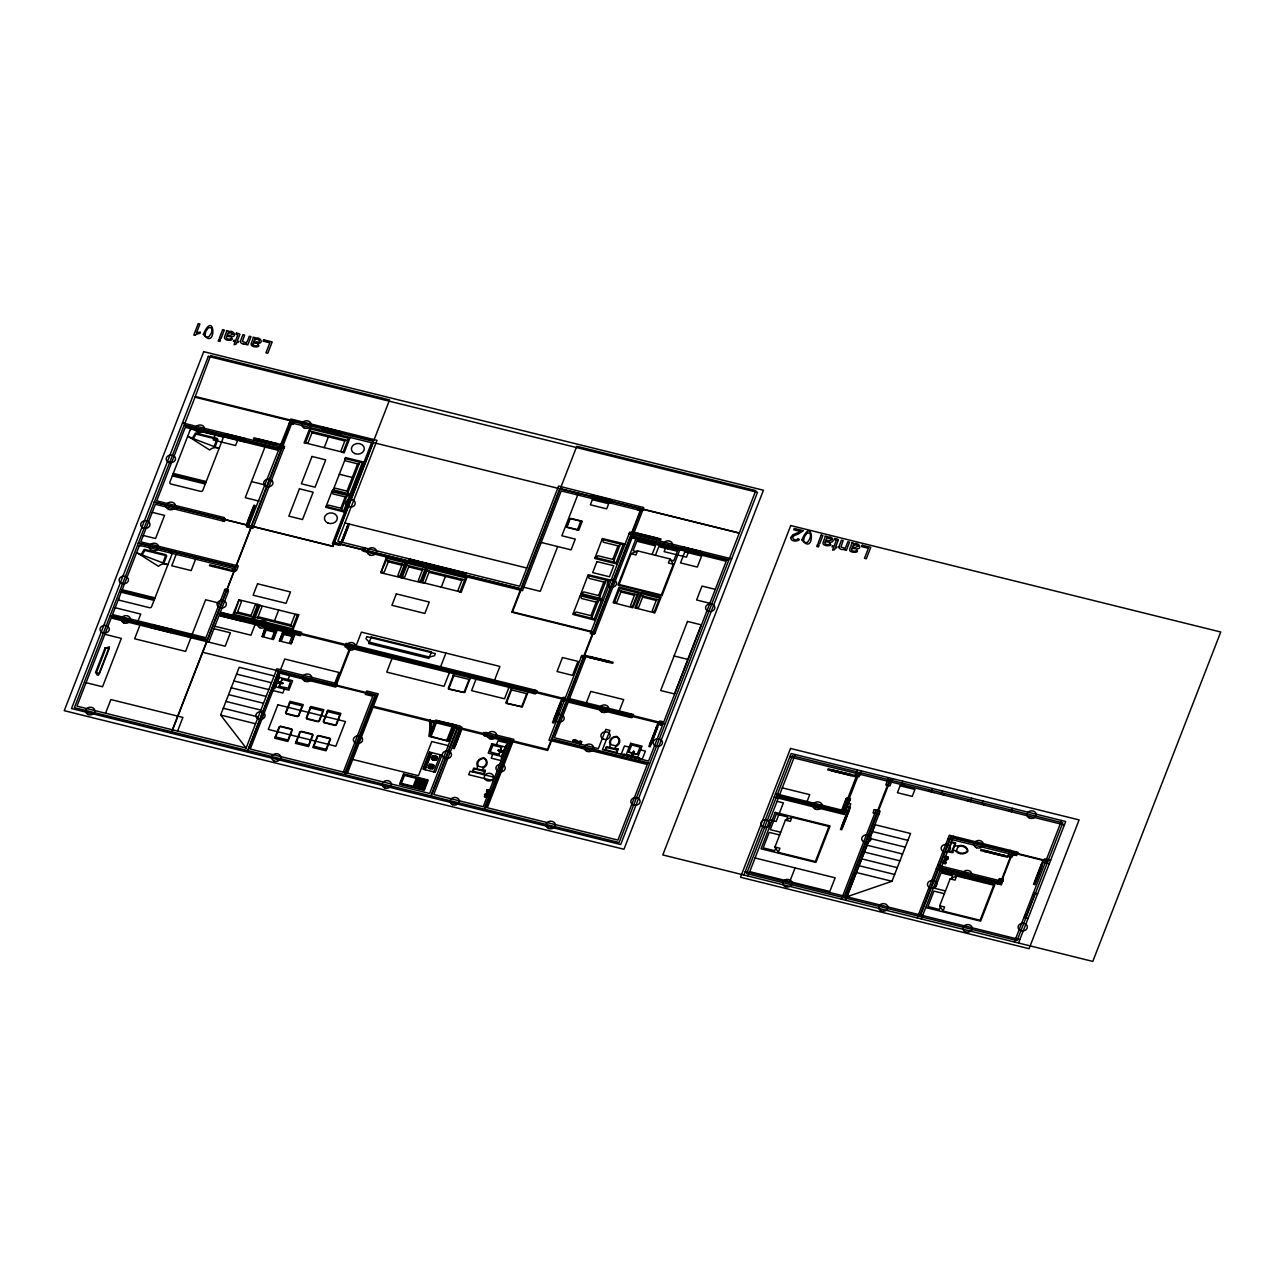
<?xml version="1.0" encoding="UTF-8"?>
<svg xmlns="http://www.w3.org/2000/svg" width="1285" height="1285" viewBox="0 0 1285 1285"><rect width="100%" height="100%" fill="white"/><g stroke="black" fill="none" stroke-linecap="round" stroke-linejoin="round"><path stroke-width="1.5" d="M633.087 754.552L633.505 752.705M632.124 754.263L633.039 754.873M435.776 758.15C432.724 761.732 432.595 754.327 435.776 757.748M430.989 767.788L432.467 766.406L430.7 765.555M433.061 731.245L433.88 721.511L431.84 721.126M433.447 730.169L434.234 721.319L431.872 720.885M344.99 459.693L345.665 460.881L358.981 464.174M237.661 335.192L235.573 340.686L233.886 340.268L233.452 341.36L235.155 341.778L234.031 344.669L236.038 344.235L236.825 342.195L238.062 342.501L238.48 341.408L237.243 341.103L239.09 336.365A8.818 7.26 -3.2 0 0 239.588 334.726L239.54 334.726M836.182 540.76L834.11 546.173L832.423 545.74L831.989 546.832L833.692 547.249L832.568 550.141L834.575 549.707L835.362 547.667L836.599 547.972L837.017 546.88L835.78 546.575L837.627 541.836A8.818 7.26 -3.2 0 0 838.125 540.198L838.077 540.198M488.975 791.817L486.822 791.03M236.408 333.072L236.183 334.357L237.388 334.662M834.945 538.543L834.72 539.845L835.925 540.134M232.633 615.242L239.09 599.581L234.143 614.439L252.101 618.888L257.691 604.496L258.751 604.512L252.792 620.237L292.819 630.148L298.859 614.632M272.998 639.368L276.355 630.63L265.577 627.947L262.188 636.637L273.384 639.544L277.271 630.148M294.924 634.517L291.181 643.913L294.008 634.999L283.23 632.332L279.359 641.022L282.829 631.513M406.686 561.995L400.438 577.656L399.571 577.19L405.161 562.798L387.203 558.349L380.745 572.837L386.512 556.999M632.188 607.387L637.794 592.899L619.836 588.45L614.198 602.938L632.846 607.773L639.304 592.112L619.145 587.116L613.138 602.569L614.118 603.002M653.953 612.64L659.542 598.071L641.584 593.622L635.995 608.014L634.935 608.014L640.894 592.289L661.052 597.268L654.82 612.929L635.93 608.094M430.652 765.442L429.704 766.743L431.15 767.675M633.248 754.488L633.714 751.388L631.754 754.472M473.153 771.112L474.454 768.815L484.541 771.482M484.525 771.739L483.786 773.65M605.829 749.573L606.584 747.629M617.218 750.199L615.868 752.464L605.829 749.798M948.378 850.863L951.559 842.735L954.851 843.426M954.851 843.667L951.767 851.602M483.77 773.715L473.217 771.45M606.584 747.597L617.218 749.942M951.719 851.714L948.378 851.088M141.125 554.574L144.209 549.37L165.91 554.702L166.681 555.923L163.854 563.248M142.073 554.943L144.884 550.43L164.608 555.281L165.379 556.501L162.906 562.894M192.332 438.249L195.416 433.045L217.133 438.394L217.872 439.647L215.061 446.939M193.28 438.619L196.091 434.105L215.816 438.956L216.571 440.209L214.113 446.57M138.057 620.896L140.724 614.069L115.184 607.741M105.563 713.223L110.863 699.554L182.888 717.399L177.587 731.069M139.936 625.104L134.636 638.774L185.602 651.399L190.903 637.729M215.254 434.748L213.23 439.984L235.589 445.526L237.629 440.289M176.174 554.365L171.756 565.753L191.176 570.572L195.593 559.184M151.389 627.931L152.706 624.526M225.453 437.269L226.77 433.848M152.899 627.931L169.363 632.011M228.023 434.539L244.487 438.619M153.429 627.321L154.232 625.265M227.236 437.334L228.023 435.294M169.347 631.272L170.15 629.216M243.154 441.285L243.941 439.229M170.6 632.702L171.933 629.281M244.664 442.024L245.997 438.619M222.819 520.971L224.136 517.55L156.706 500.861L185.265 427.327L278.668 450.441M224.891 519.493L225.244 518.578L223.879 518.24M225.164 519.558L224.457 521.373L155.373 504.282L140.772 541.868L238.287 566.01L236.665 570.187L232.553 569.159M257.482 439.888L257.916 438.795M212.78 566.524L213.133 565.609M192.204 634.292L205.616 599.758L219.35 603.163M264.935 447.051L245.258 497.697L258.992 501.102M276.596 444.626L277.014 443.518M251.169 512.265L246.656 523.878L249.129 524.489M251.266 512.04L253.916 505.198L255.024 505.471L252.358 512.313M228.714 570.46L229.067 569.544M253.097 507.993L247.86 521.18L248.824 521.421M247.138 524.987L246.431 526.818L252.888 528.424L284.611 446.297L253.53 438.908L253.964 437.816L280.981 444.498M248.583 521.357L253.82 508.169M247.411 525.067L252.229 512.265M248.069 527.219L290.876 419.006L377.019 440.337L337.843 541.21L519.702 586.233L558.606 486.051L643.769 507.591L595.083 632.943L511.735 612.19L520.762 588.964L334.357 542.8L332.943 546.446L251.683 526.336L218.048 612.897L566.99 699.281L592.995 632.316M202.837 652.073L217.695 613.812L350.307 646.628L335.433 684.905L202.741 652.298L171.869 731.808L247.636 750.568L278.524 671.059M227.959 591.004L228.489 589.638L225.1 589.044L205.937 637.697L112.534 614.567L139.455 545.274L232.842 568.404L232.007 571.279L209.487 565.705L209.84 564.79L235.557 571.407L236.087 570.042M208.716 642.131L219.012 615.611L300.305 635.738L301.622 632.332L220.345 612.206L228.521 591.148L224.409 590.12M220.972 616.093L222.289 612.688M222.466 616.093L238.946 620.173M223.012 615.483L223.799 613.427M237.066 613.09L241.451 601.798L239.604 600.4M304.063 443.036L310.103 427.52M305.268 443.341L310.841 428.981L348.46 438.297L342.886 452.657M238.93 619.418L239.733 617.378M312.432 431.632L308.127 442.683L306.681 443.277M240.183 620.864L241.516 617.442M321.7 430.395L323.017 426.973M250.655 616.463L255.056 605.155L257.562 604.85M323.483 430.459L324.27 428.403M260.036 605.01L254.446 619.37L292.064 628.686L297.654 614.326M255.089 624.542L250.96 635.192L214.884 626.261M257.642 617.892L261.931 606.841L261.224 605.717M324.222 447.614L328.414 436.852M509.743 738.393L483.192 806.723L433.768 794.499L460.319 726.154L456.207 725.125L429.656 793.471L250.254 749.059L279.712 673.195L335.754 687.073L337.072 683.652L276.918 668.762L246.126 748.031L220.635 715.038L239.187 667.284L274.139 675.942M339.401 434.394L340.188 432.354M265.16 627.144L262.14 636.685M340.911 435.149L342.244 431.728M266.445 629.409L263.81 636.187L262.301 636.38M274.508 620.816L278.7 610.054M345.279 439.775L340.975 450.858L341.778 451.967M274.605 631.433L271.97 638.211L273.079 639.047M344.091 452.962L350.13 437.43M344.621 512.105L325.764 507.318L332.173 490.822L351.126 495.384L332.413 490.741M326.759 506.692L328.494 505.134L342.115 508.507M332.542 491.786L332.879 493.858L346.5 497.231M333.249 489.858L345.392 458.649M284.097 633.778L281.463 640.572L279.953 640.749M290.49 626.036L294.779 614.985L296.241 614.391M346.998 491.095L357.599 463.837M340.846 508.185L345.231 496.909M292.257 635.802L289.623 642.58L290.731 643.416M347.609 493.424L359.752 462.198M341.408 510.322L347.207 495.416M280.596 669.662L284.724 659.028L338.951 672.457L334.823 683.09M279.07 683.058C275.986 683.138 289.221 684.471 279.07 681.853M279.455 682.078L281.27 683.202M279.231 686.479L282.009 679.315L290.571 681.564L288.177 688.198L279.054 686.335L282.138 679.347M339.834 541.708L338.517 545.129L332.397 543.603L371.574 442.747L293.671 423.456M345.569 530.833L340.268 545.258L338.614 544.84M348.299 523.782L345.697 530.866M284.403 689.017L282.845 693.017L272.966 690.559M288.081 679.556L289.591 675.637M342.244 539.748L347.496 526.577M342.966 539.925L348.09 526.721M349.408 524.039L342.147 542.72L339.674 542.109M279.231 726.603L274.717 738.216L287.888 741.477L292.402 729.864M275.745 736.98L279.728 726.716M285.495 712.966L290.008 701.353L303.18 704.614L298.666 716.227M285.977 713.095L289.96 702.831M287.936 739.999L291.92 729.735M298.168 716.114L302.152 705.851M365.101 547.956L363.767 551.377L522.481 590.666L561.24 490.902L638.324 509.984M299.903 731.711L295.389 743.34L308.561 746.601L313.074 734.972M296.401 742.087L300.385 731.84M306.151 718.09L310.665 706.461L323.836 709.722L319.322 721.351M306.649 718.203L310.633 707.955M308.593 745.107L312.576 734.859M318.841 721.222L322.824 710.974M317.379 735.919L312.865 747.533L326.037 750.793L330.55 739.18M323.177 721.752L327.691 710.139L340.878 713.4L336.365 725.013M313.877 746.296L317.861 736.032M323.675 721.881L327.659 711.617M388.648 560.774L384.263 572.082L381.741 572.403M356.106 645.809L361.406 632.14L499.897 666.433L494.58 680.102M326.069 749.3L330.052 739.052M335.867 724.901L339.85 714.637M402.253 564.147L397.852 575.455L399.699 576.837M406.959 562.075L401 577.8L402.044 577.8L407.634 563.408L425.592 567.858L420.002 582.25L421.111 582.523M407.682 562.252L409.015 558.83M410.252 559.505L427.552 563.794M409.337 562.653L410.654 559.232M409.096 565.834L404.695 577.142L402.189 577.463M343.32 772.092L372.779 696.245L365.406 694.414L366.723 690.993L378.224 693.836L347.432 773.12M422.685 569.207L418.3 580.515L420.147 581.896M426.218 566.46L427.005 564.404M421.095 582.587L427.118 567.054M428.644 564.067L445.943 568.355M392.037 658.45L386.737 672.119L444.048 686.318L449.364 672.649M427.857 566.862L428.66 564.822M422.299 582.876L427.873 568.532L465.491 577.832L459.918 592.192M429.447 571.183L425.142 582.266L423.745 582.828M444.61 571.022L445.397 568.966M447.035 568.629L464.335 572.901M446.12 571.761L447.051 569.367M441.253 587.165L445.429 576.387M463.002 575.568L463.789 573.512M462.311 579.31L458.038 590.329L458.809 591.502M464.511 576.322L465.845 572.901M461.122 592.481L467.146 576.965M440.61 666.738L445.927 653.069M400.551 783.175L403.651 775.208M401.643 782.71L404.213 776.092M448.256 688.294L453.894 673.774M448.883 688.455L453.862 675.637M431.085 736.321L437.045 721.014M413.465 785.633L416.035 779.031M414.557 785.906L417.127 779.288L426.331 781.569M423.6 768.735L429.8 752.785M426.443 762.31L427.568 759.403M427.214 762.503L428.339 759.596M424.982 769.072L431.166 753.122M425.174 769.747L431.808 752.657M424.162 789.022L427.262 781.055M464.11 692.213L469.089 679.412M433.688 771.851L440.321 754.761M464.736 692.374L470.374 677.854M446.875 740.224L452.818 724.917M449.075 740.754L455.018 725.447M449.397 740.835L455.34 725.527M475.996 679.251L471.579 690.639L504.523 698.783L508.94 687.395M455.838 741.541L453.187 748.384L454.28 748.657L461.54 729.976L459.066 729.366M454.376 745.686L459.628 732.498M455.099 745.862L460.223 732.643M557.69 546.543L540.294 591.325L523.814 587.245M577.72 494.982L561.866 535.765L575.278 539.09L571.086 549.868L541.21 542.463M566.621 526.705L569.721 518.722M567.022 526.802L570.122 518.835M472.27 771.803L473.699 768.109L485.425 771L483.979 774.71M505.921 702.574L511.559 688.053M506.531 702.718L511.51 689.916M483.465 770.518L485.409 770.245L484.027 770.663M577.383 529.982L580.916 520.875M591.373 498.355L592.706 494.934M492.749 754.231L491.223 758.15L501.102 760.591M496.428 744.77L497.97 740.786L507.848 743.228M593.943 495.625L610.423 499.704M593.156 498.419L593.959 496.379M499.56 750.601L502.098 752.014L502.435 750.809M498.821 754.488L501.6 747.308L492.942 745.3L490.195 751.886L499.094 754.423L501.552 747.308M485.601 793.921L484.557 794.644L485.601 793.921A6.056 4.995 -3.2 0 0 487.224 794.483M486.437 796.106L487.256 794.387M487.641 793.038L488.316 791.271M521.774 706.493L526.754 693.675M487.674 794.483L486.919 797.102L484.766 796.314M488.188 793.166L489.424 790.677M522.385 706.654L528.039 692.133M533.805 693.563L535.122 690.141L346.243 643.367L344.91 646.789L535.476 693.9L537.082 690.704L535.106 690.206M609.09 502.371L609.877 500.315M610.6 503.11L611.917 499.704M595.453 620.366L572.821 614.391L580.499 594.81L603.259 600.288M581.013 593.622L588.177 574.7L610.921 580.178M595.196 557.465L602.36 538.543L625.104 544.021M581.687 593.75L583.759 591.887L600.111 595.935M588.642 575.873L589.028 578.346L605.38 582.394M574.026 613.861L576.098 611.981L592.449 616.029M580.965 595.967L581.35 598.457L597.702 602.504M595.871 557.594L597.943 555.73L614.294 559.778M602.826 539.716L603.211 542.19L619.563 546.237M590.923 615.66L596.192 602.119M598.601 595.549L603.854 582.009M612.784 559.393L618.037 545.868M591.598 618.213L598.553 600.32M599.276 598.103L606.215 580.226M613.459 561.947L620.398 544.069M555.65 714.476L552.47 722.668L553.787 723.005L556.967 714.797M555.762 714.203L561.176 700.261L564.131 700.984M553.899 719.439L560.196 703.618M554.751 719.648L561.047 703.827M557.08 714.524L563.44 697.225L565.416 697.707M585.157 658.048L586.105 655.591L602.906 659.751M594.923 632.895L594.393 634.26L593.076 633.939M633.039 534.753L634.003 532.295L650.804 536.455M590.056 656.571L589.638 657.663L608.833 662.144M637.954 533.275L637.521 534.367L656.731 538.849M631.031 553.755L619.081 584.514L661.357 594.971L673.308 564.227L669.967 558.895L637.569 550.88L631.031 553.755L635.979 554.975L637.569 550.88M621.281 590.891L616.88 602.183L614.375 602.504M586.346 702.815L590.779 691.426L623.723 699.586L619.29 710.974M602.874 660.779L584.37 656.346M650.756 537.499L632.252 533.066M573.287 740.947L573.785 739.662L575.15 739.999L574.652 741.284M573.961 739.951L572.998 741.686L576.13 742.312M573.479 742.361L574.379 740.048M574.797 740.16L574.363 742.023M575.423 741.75A6.056 4.995 -3.2 0 0 575.792 740.321L576.853 740.594A6.056 4.995 -3.2 0 0 576.146 741.927L574.186 741.333M576.049 742.521L576.66 740.947L578.25 741.349L577.64 742.907M634.87 594.248L630.485 605.556L632.332 606.954M608.737 662.385L609.17 661.293L589.96 656.812M656.635 539.106L657.053 538.013M652.121 554.477L655.478 545.82L636.814 541.21L633.087 550.767L636.107 551.522M579.342 743.324L580.354 741.525M579.663 742.521L580.161 741.236L581.527 741.573L581.029 742.859M579.872 743.935L580.756 741.638M580.627 742.762L580.74 743.597L577.72 742.698M580.756 742.794L581.173 741.734M655.414 555.297L658.771 546.639L677.436 551.265L673.726 560.838L670.706 560.083M643.03 596.047L638.629 607.355L636.123 607.676M666.16 546.382L664.12 551.634L686.495 557.16L688.535 551.924M669.967 558.895L668.361 563.007L673.308 564.227M656.619 599.42L652.234 610.728L654.081 612.11M681.564 550.205L682.897 546.784M604.946 750.279L606.391 746.569L618.101 749.476L616.655 753.171M684.134 547.474L700.614 551.554M683.347 550.269L684.15 548.213M616.141 748.994L618.085 748.705L616.704 749.123M631.385 714.267L630.164 717.415L568.227 702.076L554.365 737.751L598.344 748.641L605.829 729.366L609.957 730.394L602.472 749.653L648.588 761.073L662.45 725.399L657.551 724.049L648.845 746.457L650.162 746.794L653.358 738.586M699.281 554.204L700.068 552.164M700.791 554.959L702.108 551.538M624.028 754.809L639.464 758.616M650.419 743.26L656.587 727.406M651.142 743.437L657.438 727.615M653.455 738.313L659.815 721.014L663.767 721.993L726.218 561.256L631.995 537.933M660.474 724.917L661.791 721.495M743.919 875.021L791.11 753.524L1065.699 821.5L1018.507 943.013M748.031 876.049L795.238 754.536M774.951 847.04L785.392 820.151L791.929 817.276L828.986 826.448L815.365 861.528L778.292 852.357L774.951 847.04L779.899 848.261L778.292 852.357M775.69 848.212L774.726 850.718L763.194 847.875L769.217 832.375L779.642 834.961M786.838 819.509L787.817 817.003L776.285 814.16L770.277 829.644L780.702 832.23M791.929 817.276L790.339 821.372L785.392 820.151M807.092 801.503L809.743 794.66L782.292 787.866M831.684 770.888L832.118 769.795M789.777 881.574L795.094 867.905M850.798 775.61L851.216 774.518M840.326 813.469L846.06 798.708M857.256 769.892L855.617 774.116L859.745 775.128M855.698 774.132L854.75 776.59L837.948 772.43M861.384 770.92L859.022 776.75L856.388 776.092M843.619 821.243L840.438 829.451L841.755 829.773L850.461 807.365L847.506 806.627M843.731 820.97L850.75 803.832L848.775 803.35M841.884 826.207L848.164 810.385M842.735 826.416L848.887 810.562M841.434 899.163L876.033 810.096M888.626 777.666L885.799 784.942L889.927 785.97L892.754 778.678M845.546 900.191L880.145 811.108L874.057 809.598L873.109 812.971L874.764 813.373M901.444 784.573L902.761 781.168M903.901 785.183L904.431 783.818M891.999 881.269L910.551 833.499L875.213 824.761L846.847 896.769L891.999 881.269L856.388 872.531M928.621 791.303L929.151 789.938M931.079 791.913L932.412 788.508M940.732 794.307L942.066 790.885M943.206 794.917L943.736 793.552M917.201 917.924L949.326 835.234L1018.154 852.357L1016.547 855.553L947.993 838.655M921.313 918.952L953.438 836.262M943.624 862.219L944.314 860.452M944.828 859.135L946.242 857.561M944.186 862.347L944.861 860.581M945.648 858.573L946.065 857.513M967.91 801.037L968.456 799.672M947.286 858.444L947.912 856.838L946.627 856.533L946.017 858.123L947.655 858.284L948.105 857.143L946.547 856.758M946.9 859.697L947.944 858.99L946.9 859.697A6.056 4.995 -3.2 0 0 945.278 859.151L945.519 858.541A6.056 4.995 -3.2 0 0 947.238 858.814M970.384 801.647L971.717 798.226M939.688 905.764L950.129 878.892L956.65 876.001L993.723 885.188L980.086 920.269L943.029 911.097L939.688 905.764L944.62 906.985L943.029 911.097M940.427 906.953L939.447 909.459L927.915 906.6L933.938 891.115L944.379 893.685M951.575 878.249L952.554 875.744L941.022 872.884L934.998 888.369L945.439 890.955M981.595 804.426L982.929 801.005M984.069 805.036L984.599 803.671M956.65 876.001L955.06 880.113L950.129 878.892M984.503 851.521L984.936 850.429M990.815 852.935L980.551 850.541L980.985 849.449L1011.841 857.384L1013.046 854.766M1008.773 811.156L1009.303 809.791M1011.247 811.767L1012.58 808.345M1003.617 856.244L1004.051 855.151M997.24 883.807L999.296 878.555L1003.344 879.261L1001.368 884.835L936.315 868.724M1010.251 850.317L1007.568 857.223L990.767 853.063M1014.877 855.216L1016.194 851.794M1035.1 881.124L1041.268 865.271M1035.822 881.301L1042.119 865.48M1038.039 876.45L1034.859 884.658L1033.542 884.337L1042.247 861.914L1049.299 863.729M1038.151 876.177L1044.512 858.878L1050.632 860.324M1014.379 941.985L1061.587 820.489M1025.559 917.859L1035.116 893.252M333.666 488.814L335.064 488.139L348.38 491.448M226.578 336.493L226.642 336.365A18.359 15.115 -3.2 0 1 229.822 336.67L230.529 336.718A8.513 7.003 -3.2 0 0 231.493 336.798C238.062 336.59 232.697 328.799 228.136 332.108A3.823 3.148 -3.2 0 0 228.2 331.016L226.433 330.582A3.871 3.18 -3.2 0 1 226.449 331.835A16.03 13.187 -3.2 0 1 226.16 332.735L224.73 336.461A7.678 6.329 -3.2 0 0 224.457 337.409C224.297 341.746 235.364 340.654 231.429 338.067M489.344 790.66L487.079 790.339M487.368 795.961L485.023 795.64M943.158 862.974L944.186 862.845M464.64 692.535L448.433 689.097M522.304 706.814L506.065 703.345M481.795 770.117L483.995 767.611A7.132 5.879 -3.2 0 0 484.622 758.198A2.345 1.927 -3.2 0 0 483.449 757.909A7.132 5.879 -3.2 0 0 477.297 765.956L477.329 769.008M614.471 748.577L616.672 746.071A7.132 5.879 -3.2 0 0 617.298 736.658A2.345 1.927 -3.2 0 0 616.125 736.369A7.132 5.879 -3.2 0 0 609.973 744.417L610.006 747.468M254.719 340.027C258.847 336.911 261.835 343.529 256.663 342.019M279.809 641.054L290.651 643.705M381.484 572.885L399.555 577.302M806.611 533.58L804.651 536.439A25.282 20.817 -3.2 0 0 803.928 538.415L803.719 541.049A2.506 2.072 -3.2 0 0 807.59 542.206L809.582 539.138A24.527 20.191 -3.2 0 0 810.305 537.178L810.514 534.544M631.963 754.199L633.457 752.625M281.56 682.737L283.053 683.443L281.303 683.524M499.271 751.05L497.777 750.295L499.544 750.328M431.439 759.29L432.483 758.825M436.322 757.138L437.366 756.672M428.114 767.836L429.158 767.37M432.997 765.683L434.041 765.217M633.907 752.56L633.73 751.131L632.895 752.4M501.921 751.837L501.584 751.693M954.562 845.948L958.273 845.851A7.132 5.879 -3.2 0 1 967.91 850.75A2.345 1.927 -3.2 0 1 967.525 851.73A7.132 5.879 -3.2 0 1 956.12 851.409L953.133 849.658M431.005 720.885L431.872 720.901L430.973 735.743L430.106 735.711M326.229 506.579L343.689 510.884L349.472 495.978L332.14 491.689M580.9 594.746L581.189 593.622L602.006 598.778L608.945 580.9L587.92 575.616M573.383 613.716L594.329 618.888L601.284 601.011L580.338 595.806M256.47 343.224L257.193 343.32A8.513 7.003 -3.2 0 0 258.14 343.4C264.694 343.207 259.313 335.449 254.783 338.71A3.823 3.148 -3.2 0 0 254.848 337.618L253.081 337.184A3.871 3.18 -3.2 0 1 253.097 338.437A16.03 13.187 -3.2 0 1 252.808 339.32L251.394 343.063A7.678 6.329 -3.2 0 0 251.105 344.011C250.704 348.123 262.044 347.416 258.076 344.669M279.198 682.913L281.158 683.251M499.656 750.552L501.616 750.89M501.76 750.745L498.05 750.44L501.359 751.709M861.769 858.878L897.283 867.648M859.087 865.705L894.633 874.475M194.87 335.305L193.794 335.032L198.227 323.595L199.914 324.013L196.444 332.927A11.003 9.043 -3.2 0 1 200.476 332.108L199.946 333.425A8.899 7.324 -3.2 0 0 194.806 335.24M851.618 542.655L853.385 543.089A3.823 3.148 -3.2 0 1 853.304 544.181C858.669 541.065 862.829 549.273 856.774 548.872A8.513 7.003 -3.2 0 1 855.73 548.791L855.007 548.695A18.359 15.115 -3.2 0 0 851.827 548.406M322.888 427.311L342.099 432.081M592.578 495.287L611.788 500.042M560.34 488.653L739.325 532.97M289.784 421.817L293.735 422.797L293.108 424.435L289.254 423.183M560.244 488.862L640.958 508.844L593.172 631.851L512.474 611.869L576.788 446.28L755.789 490.597L728.9 559.826L631.16 535.636L641.504 508.988L739.244 533.179M321.828 430.041L341.039 434.812M638.645 509.181L642.757 510.193M591.518 498.018L610.728 502.772M640.958 510.659L642.275 510.98L642.805 509.615L638.854 508.635L638.211 510.274L640.862 510.932M310.054 431.037L347.657 440.37M311.982 432.772L344.83 440.916M305.412 442.956L343.031 452.288M345.328 457.54L364.04 462.166M344.942 458.536L362.242 462.825L350.098 494.034L332.799 489.746M257.819 439.036L276.934 443.775M651.126 536.536L661.004 538.993L660.586 540.086L650.708 537.628M637.858 533.532L657.004 538.142M257.578 439.647L276.693 444.369M632.365 532.793L629.73 532.135L590.329 633.553L592.963 634.212M570.62 518.321L582.282 521.212L578.748 530.32L567.087 527.444M570.492 518.674L580.788 521.212M182.486 422.893L284.13 447.983M633.312 534.512L731.663 558.863M226.642 434.201L245.869 438.956M629.088 533.773L633.2 534.801M682.769 547.121L701.979 551.891M225.582 436.932L244.792 441.687M681.709 549.868L700.919 554.622M567.215 527.091L577.511 529.645M339.32 474.245L352.299 477.474M617.314 564.099L594.73 558.445L595.373 557.465L616.19 562.621L623.129 544.744L602.199 539.539M715.295 589.349L702.012 586.072L696.598 599.999L709.882 603.291M251.523 481.586L265.256 484.991M173.282 473.394L206.226 481.554M172.961 474.213L205.905 482.373M172.64 475.032L205.584 483.192M172.319 475.852L205.263 484.011M640.846 595.517L658.803 599.966M619.097 590.345L637.055 594.794M344.926 522.979L526.77 568.018M642.612 597.107L656.217 600.464M620.88 591.935L634.469 595.308M347.239 526.513L348.347 526.786M252.856 507.928L253.948 508.201M342.115 539.716L343.207 539.989M364.94 548.374L363.559 548.02L362.225 550.687L363.88 551.104M408.887 559.168L465.7 573.238M407.811 561.898L464.64 575.969M386.464 560.244L404.422 564.693M406.911 565.304L424.869 569.753M427.07 570.588L464.688 579.888M388.247 561.834L401.836 565.191M408.678 566.894L422.283 570.251M428.997 572.323L461.861 580.451M152.256 512.329L164.56 515.381L155.565 538.511L143.261 535.476M422.444 582.507L460.062 591.807M401.98 577.913L419.986 582.362M674.079 655.976L687.812 659.382M603.243 659.831L613.122 662.273L612.688 663.365L602.81 660.924M584.466 656.073L581.832 655.43L548.92 740.144L647.254 764.495L617.908 840.085L487.304 807.751L513.855 739.405L485.569 732.402L484.252 735.823L508.41 741.798M213.053 565.818L228.987 569.753M581.205 657.069L585.317 658.081L569.56 698.654L633.473 714.492L631.867 717.689L630.212 717.271M239.765 599.966L257.771 604.4M259.891 605.38L297.51 614.712M258.076 616.752L290.94 624.895M237.468 612.046L251.073 615.419M234.882 612.559L252.84 617.009M255.249 617.298L292.868 626.63M222.16 613.025L241.371 617.78M122.075 589.719L155.019 597.878M121.754 590.538L154.698 598.698M221.1 615.756L240.311 620.51M121.432 591.357L154.377 599.517M789.793 756.929L1064.382 824.922M121.111 592.176L154.055 600.336M265.144 629.088L275.906 631.754M282.796 633.457L293.574 636.123M453.236 675.476L469.716 679.556M510.9 689.756L527.364 693.836M838.045 771.257L828.166 768.815L827.733 769.908L837.611 772.349M838.366 771.337L856.485 775.819M832.021 770.036L851.168 774.662M266.204 630.035L274.364 632.059M283.856 634.421L292.016 636.428M656.282 727.326L657.599 727.647M831.748 770.743L850.895 775.369M559.891 703.538L561.208 703.859M213.936 628.718L230.4 632.798L225.196 646.21L111.201 617.989L76.955 706.156L246.126 748.031M449.156 688.889L463.564 692.454M506.82 703.168L521.228 706.734M650.13 743.18L651.447 743.501M553.739 719.391L555.056 719.712M152.578 624.863L171.804 629.618M847.891 797.969L850.525 798.627L844.454 814.497L774.18 797.102M847.779 798.242L846.462 797.921L845.932 799.286L849.979 800.282M151.518 627.594L170.728 632.348M629.184 747.083L624.462 745.926L621.281 754.118L642.211 759.307L645.391 751.099L640.572 749.91M844.743 802.129L848.855 803.157M628.75 752.094L637.392 754.247M874.924 812.955L879.036 813.983M575.792 740.321L576.853 740.594M577.897 742.248L580.017 742.778M847.875 810.305L849.192 810.642M775.514 793.68L845.771 811.076M1008.532 854.766L1012.644 855.778M279.247 675.332L274.251 688.632M278.829 675.476L279.648 675.685L274.669 688.487L273.85 688.278M951.269 841.836L955.735 842.944L951.96 852.662L947.495 851.553M984.84 850.67L1003.954 855.392M984.567 851.377L1003.713 856.003M1040.962 865.19L1042.28 865.528M104.856 634.324L121.336 638.404L102.543 686.768L86.079 682.688M777.072 801.31L783.384 802.868L776.172 821.436L769.86 819.878M435.583 720.644L455.886 725.061L435.792 720.098L429.415 736.498L449.525 741.461L429.64 735.952M460.126 726.635L461.781 727.037L455.982 741.59M485.393 732.884L483.738 732.482L483.032 734.297L484.333 735.614M452.288 726.282L453.284 726.539L448.401 739.1L447.405 738.859M952.587 851.039L952.892 852.646L952.41 851.505M236.536 674.111L271.488 682.769M872.531 831.588L907.885 840.342M841.707 826.159L843.024 826.496M459.371 732.434L460.48 732.707M506.563 745.155L501.568 758.471M506.965 745.509L506.145 745.3L501.166 758.118L501.985 758.327M945.567 856.517L947.736 857.304M233.87 680.954L268.822 689.595M869.849 838.414L905.234 847.168M944.828 856.95L947.607 857.641M946.194 857.673L947.463 857.978M1034.811 881.044L1036.128 881.382M944.571 859.071L946.467 859.536L945.953 860.854L944.073 860.388M943.511 861.801L945.68 862.588M944.491 862.042L946.049 862.428L945.599 863.568L944.041 863.183M942.772 862.251L945.551 862.942M944.138 862.958L945.407 863.279M327.161 711.504L340.348 714.765M231.22 687.78L266.172 696.438M867.15 845.225L902.584 854.011M289.462 702.718L302.65 705.979M310.135 707.826L323.306 711.087M998.75 879.92L1002.878 880.932M454.248 745.653L455.34 745.926M937.648 865.303L1002.685 881.414M448.24 745.637L431.76 741.557L418.492 775.722L352.749 759.451M1033.477 892.85L1037.589 893.862M228.569 694.623L263.521 703.264M864.468 852.051L899.918 860.838M939.897 871.118L994.815 884.706L980.648 921.152L925.746 907.563M1032.674 894.906L1034.329 895.308M323.9 722.234L335.433 725.077M286.202 713.448L297.735 716.291M306.874 718.556L318.407 721.415M323.74 722.636L335.273 725.495M286.041 713.85L297.574 716.709M306.713 718.974L318.246 721.833M225.919 701.433L260.855 710.107M430.17 752.625L430.989 752.833M223.269 708.244L258.205 716.934M494.596 777.345L470.037 771.257L468.704 774.678L493.279 780.75M280.323 726.121L291.856 728.98M300.979 731.229L312.512 734.088M318.455 735.438L329.988 738.297M280.162 726.523L291.695 729.382M300.818 731.647L312.351 734.506M318.294 735.839L329.827 738.698M1024.723 915.402L1026.362 915.803M423.793 769.024L424.612 769.233M1023.92 917.458L1028.032 918.47M313.395 746.167L326.567 749.428M275.247 736.851L288.434 740.112M295.919 741.975L309.091 745.236M488.445 790.436L486.903 790.05L486.453 791.191L488.011 791.576M486.951 790.693L489.73 791.367M755.05 857.994L835.138 877.816L829.821 891.485L749.733 871.648M488.428 793.23L486.549 792.765L486.035 794.082L487.914 794.548M404.743 774.726L426.7 780.172M405.289 775.61L426.604 780.894L423.504 788.861L402.205 783.593M486.389 795.72L484.847 795.335L484.397 796.475L485.955 796.861M484.895 795.977L487.674 796.668M417.047 779.529L426.251 781.81M416.774 780.204L425.977 782.485M416.693 780.429L425.897 782.71M416.42 781.119L425.624 783.4M416.324 781.344L425.544 783.625M416.067 782.035L425.271 784.316M415.971 782.26L425.19 784.541M415.697 782.983L424.901 785.264M415.601 783.207L424.805 785.488M415.344 783.898L424.548 786.179M415.248 784.123L424.452 786.404M414.959 784.878L424.162 787.159M414.878 785.103L424.082 787.384M401.113 784.075L423.07 789.504M745.236 871.615L1019.824 939.592M220.635 715.038L255.554 723.776M856.613 550.141C860.725 553.192 848.389 553.096 849.658 549.482A7.678 6.329 -3.2 0 1 849.947 548.534L851.345 544.808A16.03 13.187 -3.2 0 0 851.634 543.908A3.871 3.18 -3.2 0 0 851.618 542.655M829.965 543.555C834.158 546.382 822.063 546.767 823.01 542.896A7.678 6.329 -3.2 0 1 823.283 541.949L824.697 538.206A16.03 13.187 -3.2 0 0 824.986 537.307A3.871 3.18 -3.2 0 0 824.97 536.054L826.721 536.487A3.823 3.148 -3.2 0 1 826.657 537.596C831.459 534.528 836.631 542.174 830.126 542.27A8.513 7.003 -3.2 0 1 829.082 542.19L828.488 542.125A18.359 15.115 -3.2 0 0 825.179 541.804M187.626 436.466L219.076 448.465A7.035 5.799 -3.2 0 0 209.68 450.023L189.441 437.157M136.419 552.775L167.869 564.79A7.035 5.799 -3.2 0 0 158.473 566.332L138.234 553.466M278.443 682.849L279.391 682.014M278.219 682.865L278.893 681.805L278.042 682.817M432.884 755.564L433.414 756.415M435.39 759.547L435.92 760.399M429.559 764.109L430.106 764.961M432.065 768.093L432.595 768.944M211.977 329.072L211.768 331.691A24.527 20.191 -3.2 0 1 211.045 333.666L208.957 336.622A2.506 2.072 -3.2 0 1 205.166 335.562L205.391 332.943A25.282 20.817 -3.2 0 1 206.114 330.968L208.074 328.109A2.602 2.136 -3.2 0 1 212.121 329.024M231.621 338.196A3.212 2.65 -3.2 0 1 226.465 338.067A2.184 1.799 -3.2 0 1 226.545 336.75M236.44 333.281A3.887 3.196 -3.2 0 1 239.877 334.357M240.488 341.2A7.887 6.489 -3.2 0 1 240.809 340.188L242.929 334.662L244.616 335.08L242.383 341.537L245.949 342.709A1.799 1.478 -3.2 0 0 246.431 342.452L247.154 341.617A7.26 5.975 -3.2 0 0 247.571 340.75L249.322 336.252L251.009 336.67L247.796 344.91L246.286 344.541L246.527 343.497A3.791 3.116 -3.2 0 1 243.556 344.043M243.556 344.011A3.614 2.972 -3.2 0 1 240.247 341.216M256.663 342.051A14.424 11.87 -3.2 0 0 253.707 341.842L253.916 341.36A4.546 3.743 -3.2 0 1 254.687 340.011M258.269 344.798A3.212 2.65 -3.2 0 1 253.113 344.669M253.065 344.669A2.184 1.799 -3.2 0 1 253.193 343.352M253.29 342.934A18.359 15.115 -3.2 0 1 256.47 343.272M806.514 533.484A2.602 2.136 -3.2 0 1 810.658 534.512M830.158 543.667A3.212 2.65 -3.2 0 1 825.002 543.539A2.184 1.799 -3.2 0 1 825.082 542.222M834.977 538.752A3.887 3.196 -3.2 0 1 838.414 539.828M839.025 546.671A7.887 6.489 -3.2 0 1 839.346 545.659L841.466 540.134L843.153 540.551L840.92 547.008L844.486 548.181A1.799 1.478 -3.2 0 0 844.968 547.924L845.691 547.089A7.26 5.975 -3.2 0 0 846.108 546.221L847.859 541.724L849.546 542.141L846.333 550.382L844.823 550.012L845.064 548.968A3.791 3.116 -3.2 0 1 842.093 549.53A3.614 2.972 -3.2 0 1 838.784 546.687M856.806 550.269A3.212 2.65 -3.2 0 1 851.65 550.141M851.602 550.141A2.184 1.799 -3.2 0 1 851.73 548.823M430.041 722.78A2.891 2.377 -3.2 0 1 430.218 720.05L430.202 720.307A2.715 2.233 -3.2 0 0 430.057 722.523M485.264 794.805A6.056 4.995 -3.2 0 1 486.983 795.094M118.638 598.553A1.735 1.43 -3.2 0 0 119.746 600.336L149.397 607.676A1.735 1.43 -3.2 0 0 151.582 606.713L171.756 554.767A1.735 1.43 -3.2 0 0 170.632 553M138.812 546.623A1.735 1.43 -3.2 0 1 140.997 545.659M203.351 334.373C216.828 351.737 215.157 307.757 203.351 334.245M801.888 539.845C815.493 557.24 813.55 513.052 801.888 539.845M233.003 334.196L230.143 335.449A14.424 11.87 -3.2 0 0 227.06 335.24L227.252 334.759A4.546 3.743 -3.2 0 1 228.039 333.409L231.075 332.735L233.003 334.196M831.54 539.684L828.696 540.921A14.424 11.87 -3.2 0 0 825.596 540.712L825.789 540.23A4.546 3.743 -3.2 0 1 826.576 538.881L829.612 538.206L831.54 539.684M858.203 546.27L855.2 547.49A14.424 11.87 -3.2 0 0 852.244 547.314L852.453 546.832A4.546 3.743 -3.2 0 1 853.224 545.483L856.26 544.808L858.203 546.35M790.869 537.548C790.355 543.651 803.27 540.118 797.921 538.672C795.431 542.415 789.793 537.098 794.708 535.427A26.68 21.957 -3.2 0 1 798.194 534.062L803.334 530.689L794.259 528.456L793.728 529.789L800.459 531.46A6.987 5.75 -3.2 0 1 798.836 532.295L792.733 534.833L790.869 537.548M430.346 719.68L429.351 736.225L430.346 719.68M628.767 752.094L637.135 754.423L640.058 747.163L631.706 744.979L628.767 752.062M631.674 754.761L633.071 755.146L631.722 754.729M486.389 793.568L487.529 793.632L486.389 793.536M576.644 741.67L577.8 741.734L576.66 741.59M944.973 859.986L946.113 860.051L944.973 859.954M210.595 355.608L195.288 396.503L373.726 440.675L389.58 399.924L210.595 355.608M203.721 351.656L64.25 710.685L623.964 849.273L763.435 490.227L203.721 351.656M208.315 356.379L71.51 708.549L620.687 844.518L757.491 492.348L208.315 356.379M109.884 616.334L74.401 707.682L171.596 731.743L207.078 640.396L109.884 616.334M138.298 543.202L110.237 615.419L207.431 639.48L235.476 567.263L138.298 543.202M154.216 502.194L138.378 542.977L235.573 567.038L251.41 526.256L154.216 502.194M184.044 425.431L154.312 501.969L251.218 525.967L280.949 449.429L184.044 425.431M195.015 397.193L184.221 424.982L280.58 448.834L291.374 421.046L195.015 397.193M218.868 339.417L218.241 341.039L219.928 341.441L220.538 339.834L218.868 339.417M222.658 329.651L219.462 337.891L221.132 338.308L224.345 330.068L222.658 329.651M105.177 647.704L95.475 672.665L99.427 673.645L109.129 648.684L105.177 647.704M190.019 430.298L169.845 482.244A1.735 1.43 -3.2 0 0 170.953 484.011L200.605 491.352A1.735 1.43 -3.2 0 0 202.789 490.388L222.964 438.458A1.735 1.43 -3.2 0 0 221.855 436.675L192.204 429.335A1.735 1.43 -3.2 0 0 190.019 430.298M106.013 647.913L96.311 672.874L97.05 674.962L98.335 675.267L109.386 646.853L106.013 647.913M263.618 339.786L263.088 341.135L269.85 342.806L265.947 352.845L267.762 353.295L272.195 341.906L263.618 339.786M292.466 421.319L251.764 526.111L332.751 546.157L373.453 441.365L292.466 421.319M257.53 583.792L253.113 595.196L286.057 603.34L290.474 591.951L257.53 583.792M299.437 488.798L288.82 516.136L302.537 519.525L313.154 492.187L299.437 488.798M311.998 456.464L301.365 483.802L315.098 487.192L325.715 459.853L311.998 456.464M278.62 671.589L247.909 750.633L344.268 774.486L374.979 695.442L278.62 671.589M279.295 677.388L275.616 686.849L288.932 690.141L292.611 680.681L279.295 677.388M373.293 442.57L334.453 542.575L520.859 588.739L559.698 488.734L373.293 442.57M277.865 704.806L268.308 729.414L335.835 746.216L345.424 721.544L277.865 704.806M351.126 646.837L336.252 685.114L376.344 695.04L372.088 705.963L547.522 749.396L566.637 700.197L351.126 646.837M366.819 636.637L366 638.757L369.261 642.147L429.415 657.053L434.523 655.719L435.342 653.599L366.819 636.637M371.269 636.975L368.715 643.528L428.885 658.434L431.439 651.864L371.269 636.975M396.326 593.895L391.909 605.283L424.853 613.443L429.27 602.055L396.326 593.895M371.734 706.878L345.376 774.759L430.748 795.897L457.123 728.017L371.734 706.878M403.538 773.939L399.555 784.187L424.275 790.307L428.242 780.059L403.538 773.939M429.608 752.111L422.974 769.201L435.326 772.253L441.96 755.178L429.608 752.111M457.669 728.161L431.294 796.041L484.011 809.084L510.386 741.204L457.669 728.161M491.882 743.662L488.22 753.106L501.536 756.399L505.198 746.954L491.882 743.662M592.353 499.688L590.377 504.796L606.681 508.844L608.672 503.72L592.353 499.688M485.2 795.174L484.59 796.78L485.858 797.086L486.485 795.495L485.2 795.174M487.256 789.889L486.646 791.48L487.914 791.801L488.541 790.211L487.256 789.889M511.478 741.477L485.104 809.357L619.081 842.526L649.616 763.933L551.875 739.742L547.715 750.456L511.478 741.477M596.963 561.577L592.674 572.612L609.476 576.772L613.764 565.737L596.963 561.577M562.477 657.534L557.048 671.509L572.516 675.348L577.945 661.373L562.477 657.534M567.183 700.341L552.132 739.052L649.873 763.258L664.923 724.531L567.183 700.341M630.887 536.327L567.536 699.425L665.277 723.616L728.627 560.517L630.887 536.327M635.689 539.427L617.989 584.996L661.92 595.871L679.62 550.301L635.689 539.427M573.415 739.823L573.014 740.883L574.925 741.349L575.343 740.288L573.415 739.823M579.792 741.397L579.39 742.457L581.302 742.923L581.72 741.863L579.792 741.397M684.809 551.875L680.52 562.91L697.321 567.054L701.594 556.036L684.809 551.875M623.9 754.327L639.898 758.279L623.9 754.327M630.646 743.324L626.357 754.375L637.745 757.202L642.034 746.151L630.646 743.324M687.507 621.442L660.667 690.527L674.4 693.916L701.225 624.847L687.507 621.442M790.741 525.549L662.787 854.943L1092.796 961.405L1220.75 632.011L790.741 525.549M817.405 544.904L816.778 546.51L818.465 546.928L819.075 545.322L817.405 544.904M821.195 535.122L817.999 543.362L819.669 543.78L822.882 535.54L821.195 535.122M862.155 545.258L861.625 546.607L868.387 548.277L864.484 558.316L866.299 558.766L870.732 547.378L862.155 545.258M790.516 748.464L740.497 877.253L1029.06 948.699L1079.095 819.91L790.516 748.464M776.638 796.395L746.633 873.623L843.827 897.701L889.573 779.899L859.376 772.43L843.619 812.971L776.638 796.395M792.395 755.837L776.991 795.479L842.607 811.718L857.994 772.092L792.395 755.837M775.176 812.377L761.009 848.823L815.927 862.428L830.078 825.982L775.176 812.377M890.393 780.107L844.647 897.878L919.594 916.43L950.482 836.937L1047.934 861.062L1062.807 822.802L890.393 780.107M900.11 785.81L897.412 792.716L912.238 796.395L914.936 789.472L900.11 785.81M939.078 867.825L920.14 916.574L1017.061 940.572L1047.757 861.512L1012.676 852.838L1000.903 883.132L939.078 867.825M950.852 837.531L939.255 867.375L1000.485 882.522L1012.066 852.678L950.852 837.531M944.571 861.817L943.961 863.424L945.23 863.729L945.856 862.139L944.571 861.817M957.919 846.783L956.474 850.477A6.65 5.461 -3.2 0 0 966.673 851.81A2.345 1.927 -3.2 0 0 967.268 850.301A6.65 5.461 -3.2 0 0 957.919 846.783M615.547 745.798L611.082 744.69A6.65 5.461 -3.2 0 1 615.547 736.899A2.345 1.927 -3.2 0 1 617.394 737.365A6.65 5.461 -3.2 0 1 615.547 745.798M482.871 767.338L478.405 766.229A6.65 5.461 -3.2 0 1 482.871 758.439A2.345 1.927 -3.2 0 1 484.718 758.889A6.65 5.461 -3.2 0 1 482.871 767.338M1029.446 818.111A4.674 3.839 -3.2 0 0 1036.256 814.401A4.674 3.839 -3.2 0 0 1029.076 811.461A4.674 3.839 -3.2 0 0 1029.446 818.111M785.296 886.65A4.674 3.839 -3.2 0 0 792.106 882.94A4.674 3.839 -3.2 0 0 784.926 880A4.674 3.839 -3.2 0 0 785.296 886.65M815.413 809.148A4.674 3.839 -3.2 0 0 822.223 805.422A4.674 3.839 -3.2 0 0 815.043 802.499A4.674 3.839 -3.2 0 0 815.413 809.148M763.29 827.138A4.674 3.839 -3.2 0 0 770.101 823.428A4.674 3.839 -3.2 0 0 762.921 820.489A4.674 3.839 -3.2 0 0 763.29 827.138M864.227 842.173A4.674 3.839 -3.2 0 0 871.037 838.462A4.674 3.839 -3.2 0 0 863.857 835.523A4.674 3.839 -3.2 0 0 864.227 842.173M943.672 851.682A4.674 3.839 -3.2 0 0 950.482 847.971A4.674 3.839 -3.2 0 0 943.302 845.032A4.674 3.839 -3.2 0 0 943.672 851.682M976.488 847.747A4.674 3.839 -3.2 0 0 983.298 844.036A4.674 3.839 -3.2 0 0 976.118 841.097A4.674 3.839 -3.2 0 0 976.488 847.747M964.955 877.655A4.674 3.839 -3.2 0 0 971.765 873.945A4.674 3.839 -3.2 0 0 964.585 871.005A4.674 3.839 -3.2 0 0 964.955 877.655M1020.579 930.565A4.674 3.839 -3.2 0 0 1027.39 926.854A4.674 3.839 -3.2 0 0 1020.21 923.915A4.674 3.839 -3.2 0 0 1020.579 930.565M929.971 887.774A4.674 3.839 -3.2 0 0 936.781 884.064A4.674 3.839 -3.2 0 0 929.601 881.124A4.674 3.839 -3.2 0 0 929.971 887.774M965.453 931.85A4.674 3.839 -3.2 0 0 972.263 928.139A4.674 3.839 -3.2 0 0 965.083 925.2A4.674 3.839 -3.2 0 0 965.453 931.85M665.759 548.117A4.674 3.839 -3.2 0 0 672.569 544.406A4.674 3.839 -3.2 0 0 665.389 541.467A4.674 3.839 -3.2 0 0 665.759 548.117M708.067 611.178A4.674 3.839 -3.2 0 0 714.878 607.468A4.674 3.839 -3.2 0 0 707.698 604.528A4.674 3.839 -3.2 0 0 708.067 611.178M609.781 586.843A4.674 3.839 -3.2 0 0 616.591 583.133A4.674 3.839 -3.2 0 0 609.411 580.194A4.674 3.839 -3.2 0 0 609.781 586.843M655.671 746.055A4.674 3.839 -3.2 0 0 662.482 742.345A4.674 3.839 -3.2 0 0 655.302 739.405A4.674 3.839 -3.2 0 0 655.671 746.055M603.372 739.068A4.674 3.839 -3.2 0 0 610.182 735.357A4.674 3.839 -3.2 0 0 603.002 732.418A4.674 3.839 -3.2 0 0 603.372 739.068M557.385 721.72A4.674 3.839 -3.2 0 0 564.211 718.01A4.674 3.839 -3.2 0 0 557.031 715.07A4.674 3.839 -3.2 0 0 557.385 721.72M602.023 712.195A4.674 3.839 -3.2 0 0 608.833 708.485A4.674 3.839 -3.2 0 0 601.653 705.545A4.674 3.839 -3.2 0 0 602.023 712.195M586.811 751.339A4.674 3.839 -3.2 0 0 593.622 747.629A4.674 3.839 -3.2 0 0 586.442 744.69A4.674 3.839 -3.2 0 0 586.811 751.339M633.296 804.924A4.674 3.839 -3.2 0 0 640.123 801.214A4.674 3.839 -3.2 0 0 632.943 798.274A4.674 3.839 -3.2 0 0 633.296 804.924M548.518 828.456A4.674 3.839 -3.2 0 0 555.345 824.745A4.674 3.839 -3.2 0 0 548.165 821.806A4.674 3.839 -3.2 0 0 548.518 828.456M498.435 771.53A4.674 3.839 -3.2 0 0 505.246 767.82A4.674 3.839 -3.2 0 0 498.066 764.88A4.674 3.839 -3.2 0 0 498.435 771.53M489.89 738.795A4.674 3.839 -3.2 0 0 496.701 735.084A4.674 3.839 -3.2 0 0 489.521 732.145A4.674 3.839 -3.2 0 0 489.89 738.795M486.838 780.573A4.674 3.839 -3.2 0 0 493.649 776.863A4.674 3.839 -3.2 0 0 486.469 773.923A4.674 3.839 -3.2 0 0 486.838 780.573M452.561 804.699A4.674 3.839 -3.2 0 0 459.371 800.989A4.674 3.839 -3.2 0 0 452.208 798.049A4.674 3.839 -3.2 0 0 452.561 804.699M384.649 787.882A4.674 3.839 -3.2 0 0 391.459 784.171A4.674 3.839 -3.2 0 0 384.279 781.232A4.674 3.839 -3.2 0 0 384.649 787.882M444.738 758.246A4.674 3.839 -3.2 0 0 451.549 754.536A4.674 3.839 -3.2 0 0 444.369 751.596A4.674 3.839 -3.2 0 0 444.738 758.246M355.817 743.148A4.674 3.839 -3.2 0 0 362.643 739.437A4.674 3.839 -3.2 0 0 355.463 736.498A4.674 3.839 -3.2 0 0 355.817 743.148M258.317 719.006A4.674 3.839 -3.2 0 0 265.128 715.295A4.674 3.839 -3.2 0 0 257.948 712.356A4.674 3.839 -3.2 0 0 258.317 719.006M274.09 760.961A4.674 3.839 -3.2 0 0 280.901 757.25A4.674 3.839 -3.2 0 0 273.721 754.311A4.674 3.839 -3.2 0 0 274.09 760.961M305.043 681.275A4.674 3.839 -3.2 0 0 311.853 677.564A4.674 3.839 -3.2 0 0 304.673 674.625A4.674 3.839 -3.2 0 0 305.043 681.275M259.907 627.771A4.674 3.839 -3.2 0 0 266.718 624.06A4.674 3.839 -3.2 0 0 259.538 621.121A4.674 3.839 -3.2 0 0 259.907 627.771M348.958 649.792A4.674 3.839 -3.2 0 0 355.768 646.082A4.674 3.839 -3.2 0 0 348.588 643.142A4.674 3.839 -3.2 0 0 348.958 649.792M369.678 554.975A4.674 3.839 -3.2 0 0 376.505 551.265A4.674 3.839 -3.2 0 0 369.325 548.326A4.674 3.839 -3.2 0 0 369.678 554.975M219.558 607.676A4.674 3.839 -3.2 0 0 226.369 603.966A4.674 3.839 -3.2 0 0 219.189 601.027A4.674 3.839 -3.2 0 0 219.558 607.676M88.103 714.508A4.674 3.839 -3.2 0 0 94.913 710.798A4.674 3.839 -3.2 0 0 87.733 707.858A4.674 3.839 -3.2 0 0 88.103 714.508M123.697 622.888A4.674 3.839 -3.2 0 0 130.508 619.161A4.674 3.839 -3.2 0 0 123.328 616.238A4.674 3.839 -3.2 0 0 123.697 622.888M151.823 550.478A4.674 3.839 -3.2 0 0 158.633 546.767A4.674 3.839 -3.2 0 0 151.453 543.828A4.674 3.839 -3.2 0 0 151.823 550.478M168.624 509.406A4.674 3.839 -3.2 0 0 175.451 505.68A4.674 3.839 -3.2 0 0 168.271 502.74A4.674 3.839 -3.2 0 0 168.624 509.406M197.745 432.258A4.674 3.839 -3.2 0 0 204.556 428.548A4.674 3.839 -3.2 0 0 197.376 425.608A4.674 3.839 -3.2 0 0 197.745 432.258M102.511 632.702A4.674 3.839 -3.2 0 0 109.321 628.991A4.674 3.839 -3.2 0 0 102.141 626.052A4.674 3.839 -3.2 0 0 102.511 632.702M121.657 583.438A4.674 3.839 -3.2 0 0 128.468 579.712A4.674 3.839 -3.2 0 0 121.288 576.772A4.674 3.839 -3.2 0 0 121.657 583.438M143.165 528.039A4.674 3.839 -3.2 0 0 149.992 524.328A4.674 3.839 -3.2 0 0 142.812 521.389A4.674 3.839 -3.2 0 0 143.165 528.039M168.721 462.279A4.674 3.839 -3.2 0 0 175.531 458.568A4.674 3.839 -3.2 0 0 168.351 455.629A4.674 3.839 -3.2 0 0 168.721 462.279M348.444 506.788A4.674 3.839 -3.2 0 0 355.254 503.061A4.674 3.839 -3.2 0 0 348.074 500.122A4.674 3.839 -3.2 0 0 348.444 506.788M266.188 486.421A4.674 3.839 -3.2 0 0 272.998 482.71A4.674 3.839 -3.2 0 0 265.818 479.771A4.674 3.839 -3.2 0 0 266.188 486.421M304.256 428.017A4.674 3.839 -3.2 0 0 311.082 424.307A4.674 3.839 -3.2 0 0 303.902 421.368A4.674 3.839 -3.2 0 0 304.256 428.017M433.334 759.692A2.313 1.895 -3.2 0 0 436.707 757.861A2.313 1.895 -3.2 0 0 433.157 756.399A2.313 1.895 -3.2 0 0 433.334 759.692M433.077 760.11A2.891 2.377 -3.2 0 0 437.286 757.829A2.891 2.377 -3.2 0 0 432.852 756.014A2.891 2.377 -3.2 0 0 433.077 760.11M429.752 768.655A2.891 2.377 -3.2 0 0 433.961 766.374A2.891 2.377 -3.2 0 0 429.527 764.543A2.891 2.377 -3.2 0 0 429.752 768.655M430.025 768.237A2.313 1.895 -3.2 0 0 433.382 766.406A2.313 1.895 -3.2 0 0 429.849 764.944A2.313 1.895 -3.2 0 0 430.025 768.237M327.9 523.027A6.473 5.333 -3.2 0 0 337.345 517.871A6.473 5.333 -3.2 0 0 327.386 513.807A6.473 5.333 -3.2 0 0 327.9 523.027M354.869 453.589A6.473 5.333 -3.2 0 0 364.314 448.433A6.473 5.333 -3.2 0 0 354.355 444.369A6.473 5.333 -3.2 0 0 354.869 453.589M881.189 910.872A4.674 3.839 -3.2 0 0 887.999 907.162A4.674 3.839 -3.2 0 0 880.819 904.222A4.674 3.839 -3.2 0 0 881.189 910.872"/></g></svg>
